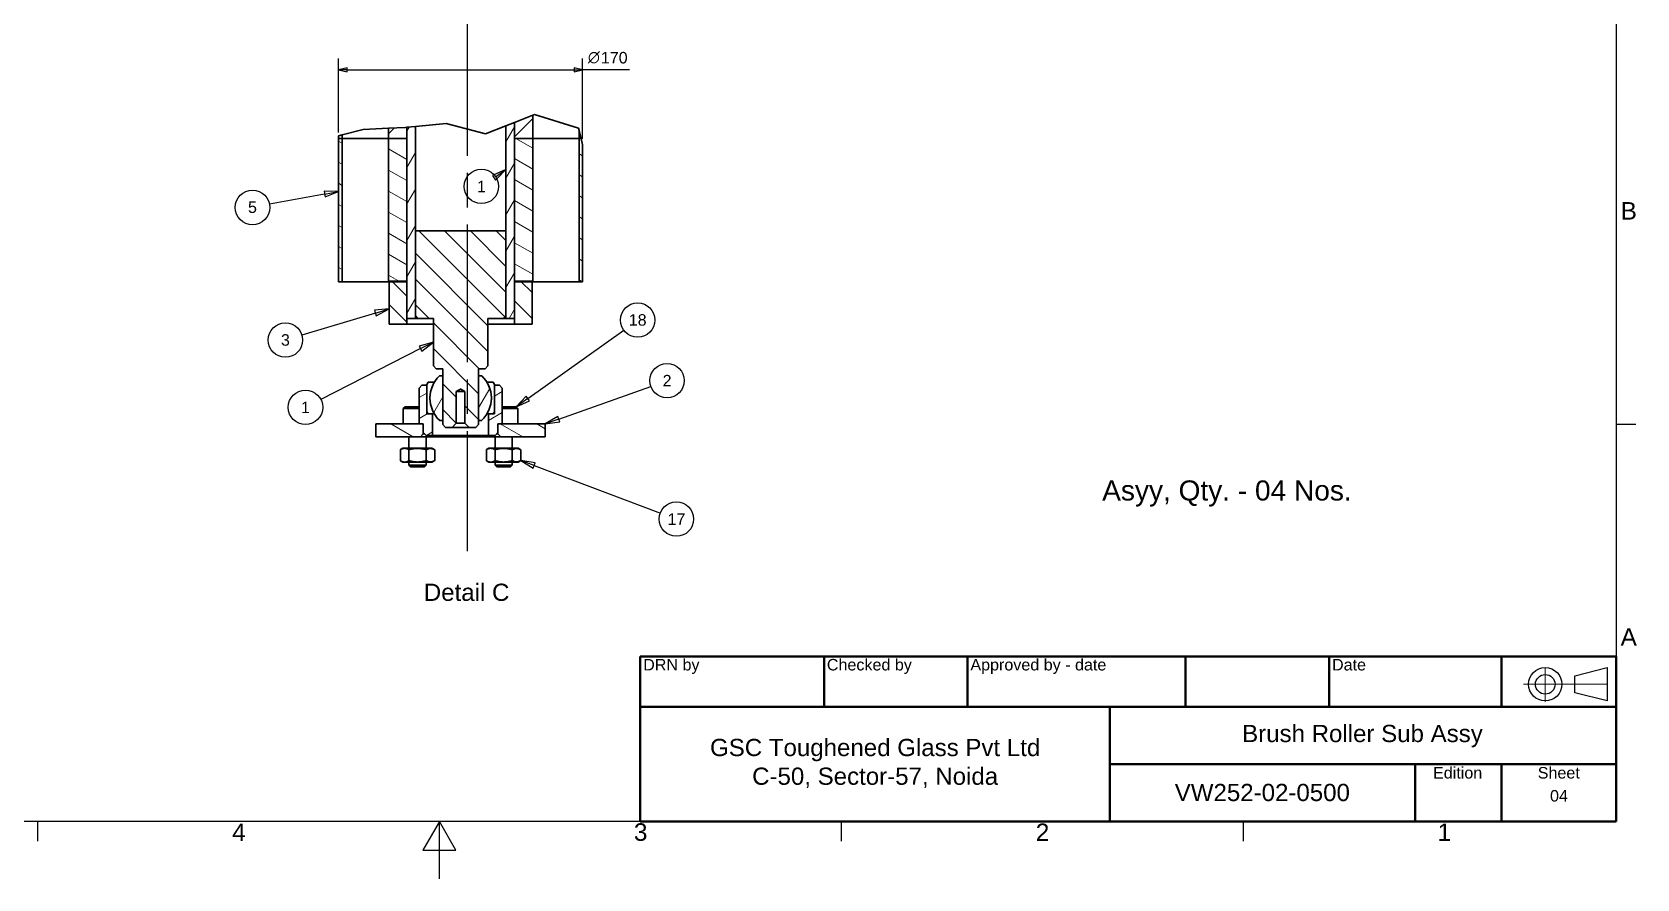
# Paper-space layout 'Brush Roller Sub Assy' of a CAD drawing. Header units: millimetres. Extents: x -9 to 421, y -10 to 297.
# Drawn here: x 134.9 to 414.5, y -10.2 to 137.4 of the extents above; entities that cross this region are included whole.
import ezdxf

# ---------------------------------------------------------------- set-up
doc = ezdxf.new("R2010")
doc.units = ezdxf.units.MM
doc.linetypes.add('ACAD_ISO04W100', pattern=[30, 24, -3, 0, -3])
doc.linetypes.add('ACAD_ISO08W100', pattern=[36, 24, -3, 6, -3])
for name, color, linetype, lineweight in [('2dTransBorder', 7, 'Continuous', 35), ('2dTransTitleBlock', 7, 'Continuous', 35), ('Break Lines', 7, 'Continuous', 50), ('Centerline', 7, 'ACAD_ISO08W100', 25), ('Dimensions', 5, 'Continuous', 25), ('Hatch', 7, 'Continuous', 25), ('Leader Lines', 5, 'Continuous', 25), ('Text', 5, 'Continuous', 25), ('Visible Edges', 7, 'Continuous', 50)]:
    doc.layers.add(name, color=color, linetype=linetype, lineweight=lineweight)
doc.layers.add('Title', color=7, linetype='Continuous')
doc.styles.add('Current-ISO', font='ARIAL.TTF')
doc.styles.get("Standard").update_dxf_attribs({"font": 'ARIAL.TTF'})
doc.styles.add('Text Style12', font='AIGDT___.TTF')
doc.styles.add('Text Style29', font='ARIAL.TTF')
doc.styles.add('Text Style31', font='ARIAL.TTF')
doc.styles.add('Text Style5', font='ARIAL.TTF')
pattern_1 = [(135, (-4.1455, -5.1767), (-2.245064, -2.245064), [])]
pattern_2 = [(225, (0, 0), (2.245064, -2.245064), [])]
pattern_3 = [(225, (-4.1455, -5.1767), (2.245064, -2.245064), [])]
pattern_4 = [(150, (-4.1455, -5.1767), (-1.5875, -2.74963), [])]
pattern_5 = [(240, (-4.1455, -5.1767), (2.74963, -1.5875), [])]
pattern_6 = [(210, (-4.1455, -5.1767), (1.5875, -2.74963), [])]

# ---------------------------------------------------------------- blocks, each defined once
blk = doc.blocks.new('2dCenterLine2')
at = {"layer": 'Centerline', "lineweight": 25}
blk.add_line((214.85, 217.01), (214.85, 52.09), dxfattribs=at)
blk = doc.blocks.new('2dTransSymbol9')
at = {"color": 179}
for points in [[(193.95, 136.31), (192.45, 135.96), (193.95, 135.61), (193.95, 136.31)], [(233.45, 135.61), (234.95, 135.96), (233.45, 136.31), (233.45, 135.61)]]:
    blk.add_solid(points, dxfattribs=at)
at = {"layer": 'Dimensions', "color": 179, "linetype": 'Continuous', "lineweight": 25, "true_color": 0x262659}
for p, q in [((192.45, 125.03), (192.45, 137.96)), ((234.95, 123.93), (234.95, 137.96)), ((193.95, 136.31), (192.45, 135.96)), ((193.95, 135.96), (192.45, 135.96)), ((192.45, 135.96), (193.95, 135.61)), ((193.95, 135.61), (193.95, 136.31)), ((193.95, 135.96), (233.45, 135.96)), ((234.95, 135.96), (233.45, 136.31)), ((233.45, 136.31), (233.45, 135.61)), ((233.45, 135.96), (234.95, 135.96)), ((233.45, 135.61), (234.95, 135.96)), ((243.09, 135.96), (234.95, 135.96))]:
    blk.add_line(p, q, dxfattribs=at)
for points in [[(193.95, 136.31), (192.45, 135.96), (193.95, 135.61), (193.95, 136.31)], [(233.45, 135.61), (234.95, 135.96), (233.45, 136.31), (233.45, 135.61)]]:
    blk.add_lwpolyline(points, dxfattribs=at)
at = {"layer": 'Dimensions', "color": 18, "linetype": 'Continuous', "lineweight": 25, "true_color": 0x020002, "insert": (235.88, 137.06), "char_height": 2, "attachment_point": 7, "style": 'Text Style12'}
blk.add_mtext('n', dxfattribs=at)
at = {"layer": 'Dimensions', "color": 18, "linetype": 'Continuous', "lineweight": 25, "true_color": 0x000000, "insert": (238.13, 137.06), "char_height": 2, "attachment_point": 7, "style": 'Text Style5'}
blk.add_mtext('170', dxfattribs=at)
blk = doc.blocks.new('2dTransSymbol26')
at = {"color": 179}
blk.add_solid([(225.13, 79.13), (223.39, 77.28), (225.71, 78.32), (225.13, 79.13)], dxfattribs=at)
at = {"layer": 'Leader Lines', "color": 179, "linetype": 'Continuous', "lineweight": 25, "true_color": 0x262659}
for p, q in [((225.42, 78.73), (242.11, 90.64)), ((225.13, 79.13), (223.39, 77.28)), ((225.42, 78.73), (223.39, 77.28)), ((223.39, 77.28), (225.71, 78.32)), ((225.71, 78.32), (225.13, 79.13))]:
    blk.add_line(p, q, dxfattribs=at)
blk.add_lwpolyline([(225.13, 79.13), (223.39, 77.28), (225.71, 78.32), (225.13, 79.13)], dxfattribs=at)
blk.add_circle((244.54, 92.37), 3, dxfattribs=at)
at = {"layer": 'Leader Lines', "color": 98, "linetype": 'Continuous', "lineweight": 25, "true_color": 0x030503, "insert": (242.99, 91.37), "char_height": 2, "attachment_point": 7, "style": 'Text Style29'}
blk.add_mtext('18', dxfattribs=at)
blk = doc.blocks.new('2dTransSymbol27')
at = {"color": 179}
blk.add_solid([(230.63, 75.58), (228.45, 74.28), (230.97, 74.64), (230.63, 75.58)], dxfattribs=at)
at = {"layer": 'Leader Lines', "color": 179, "linetype": 'Continuous', "lineweight": 25, "true_color": 0x262659}
for p, q in [((230.8, 75.11), (246.84, 80.82)), ((230.63, 75.58), (228.45, 74.28)), ((230.97, 74.64), (230.63, 75.58)), ((230.8, 75.11), (228.45, 74.28)), ((228.45, 74.28), (230.97, 74.64))]:
    blk.add_line(p, q, dxfattribs=at)
blk.add_lwpolyline([(230.63, 75.58), (228.45, 74.28), (230.97, 74.64), (230.63, 75.58)], dxfattribs=at)
blk.add_circle((249.66, 81.82), 3, dxfattribs=at)
at = {"layer": 'Leader Lines', "linetype": 'Continuous', "lineweight": 25, "insert": (248.89, 80.82), "char_height": 2, "attachment_point": 7, "style": 'Text Style29'}
blk.add_mtext('2', dxfattribs=at)
blk = doc.blocks.new('2dTransSymbol28')
at = {"color": 179}
blk.add_solid([(226.71, 67.5), (224.2, 67.91), (226.36, 66.56), (226.71, 67.5)], dxfattribs=at)
at = {"layer": 'Leader Lines', "color": 179, "linetype": 'Continuous', "lineweight": 25, "true_color": 0x262659}
for p, q in [((226.53, 67.03), (224.2, 67.91)), ((226.71, 67.5), (224.2, 67.91)), ((224.2, 67.91), (226.36, 66.56)), ((226.36, 66.56), (226.71, 67.5)), ((226.53, 67.03), (248.49, 58.75))]:
    blk.add_line(p, q, dxfattribs=at)
blk.add_lwpolyline([(226.71, 67.5), (224.2, 67.91), (226.36, 66.56), (226.71, 67.5)], dxfattribs=at)
blk.add_circle((251.29, 57.7), 3, dxfattribs=at)
at = {"layer": 'Leader Lines', "linetype": 'Continuous', "lineweight": 25, "insert": (249.74, 56.69), "char_height": 2, "attachment_point": 7, "style": 'Text Style29'}
blk.add_mtext('17', dxfattribs=at)
blk = doc.blocks.new('2dTransSymbol29')
at = {"color": 179}
blk.add_solid([(199.01, 93.12), (201.26, 94.32), (198.72, 94.08), (199.01, 93.12)], dxfattribs=at)
at = {"layer": 'Leader Lines', "color": 179, "linetype": 'Continuous', "lineweight": 25, "true_color": 0x262659}
for p, q in [((198.86, 93.6), (186.04, 89.74)), ((201.26, 94.32), (198.72, 94.08)), ((198.72, 94.08), (199.01, 93.12)), ((198.86, 93.6), (201.26, 94.32)), ((199.01, 93.12), (201.26, 94.32))]:
    blk.add_line(p, q, dxfattribs=at)
blk.add_lwpolyline([(199.01, 93.12), (201.26, 94.32), (198.72, 94.08), (199.01, 93.12)], dxfattribs=at)
blk.add_circle((183.18, 88.88), 3, dxfattribs=at)
at = {"layer": 'Leader Lines', "color": 18, "linetype": 'Continuous', "lineweight": 25, "true_color": 0x000000, "insert": (182.4, 87.88), "char_height": 2, "attachment_point": 7, "style": 'Text Style29'}
blk.add_mtext('3', dxfattribs=at)
blk = doc.blocks.new('2dTransSymbol30')
at = {"color": 179}
blk.add_solid([(190.08, 113.83), (192.45, 114.78), (189.9, 114.82), (190.08, 113.83)], dxfattribs=at)
at = {"layer": 'Leader Lines', "color": 179, "linetype": 'Continuous', "lineweight": 25, "true_color": 0x262659}
for p, q in [((192.45, 114.78), (189.9, 114.82)), ((189.9, 114.82), (190.08, 113.83)), ((189.99, 114.33), (192.45, 114.78)), ((190.08, 113.83), (192.45, 114.78)), ((189.99, 114.33), (180.39, 112.54))]:
    blk.add_line(p, q, dxfattribs=at)
blk.add_lwpolyline([(190.08, 113.83), (192.45, 114.78), (189.9, 114.82), (190.08, 113.83)], dxfattribs=at)
blk.add_circle((177.44, 111.99), 3, dxfattribs=at)
at = {"layer": 'Leader Lines', "linetype": 'Continuous', "lineweight": 25, "insert": (176.66, 111.01), "char_height": 2, "attachment_point": 7, "style": 'Text Style29'}
blk.add_mtext('5', dxfattribs=at)
blk = doc.blocks.new('2dTransSymbol31')
at = {"color": 179}
blk.add_solid([(206.95, 86.94), (208.95, 88.53), (206.49, 87.83), (206.95, 86.94)], dxfattribs=at)
at = {"layer": 'Leader Lines', "color": 179, "linetype": 'Continuous', "lineweight": 25, "true_color": 0x262659}
for p, q in [((206.72, 87.39), (189.33, 78.53)), ((208.95, 88.53), (206.49, 87.83)), ((206.49, 87.83), (206.95, 86.94)), ((206.72, 87.39), (208.95, 88.53)), ((206.95, 86.94), (208.95, 88.53))]:
    blk.add_line(p, q, dxfattribs=at)
blk.add_lwpolyline([(206.95, 86.94), (208.95, 88.53), (206.49, 87.83), (206.95, 86.94)], dxfattribs=at)
blk.add_circle((186.67, 77.17), 3, dxfattribs=at)
at = {"layer": 'Leader Lines', "linetype": 'Continuous', "lineweight": 25, "insert": (185.89, 76.16), "char_height": 2, "attachment_point": 7, "style": 'Text Style29'}
blk.add_mtext('1', dxfattribs=at)
blk = doc.blocks.new('2dTransSymbol32')
at = {"color": 179}
blk.add_solid([(219.8, 116.75), (221.57, 118.59), (219.23, 117.58), (219.8, 116.75)], dxfattribs=at)
at = {"layer": 'Leader Lines', "color": 179, "linetype": 'Continuous', "lineweight": 25, "true_color": 0x262659}
for p, q in [((221.57, 118.59), (219.51, 117.7)), ((219.78, 117.35), (221.57, 118.59)), ((220.01, 116.97), (221.57, 118.59))]:
    blk.add_line(p, q, dxfattribs=at)
blk.add_lwpolyline([(219.8, 116.75), (221.57, 118.59), (219.23, 117.58), (219.8, 116.75)], dxfattribs=at)
blk.add_circle((217.32, 115.66), 3, dxfattribs=at)
at = {"layer": 'Leader Lines', "linetype": 'Continuous', "lineweight": 25, "insert": (216.55, 114.65), "char_height": 2, "attachment_point": 7, "style": 'Text Style29'}
blk.add_mtext('1', dxfattribs=at)
blk = doc.blocks.new('Default Border')
at = {"layer": '2dTransBorder', "color": 179, "linetype": 'Continuous', "lineweight": 25, "true_color": 0x262659}
for points in [[(5, 5), (5, 292), (415, 292), (415, 5), (5, 5)], [(415, 74.25), (418.4, 74.25)], [(140, 5), (140, 1.6)], [(210, -5), (210, 5), (207.11, 0), (212.89, 0), (210, 5)], [(280, 5), (280, 1.6)], [(350, 5), (350, 1.6)]]:
    blk.add_lwpolyline(points, dxfattribs=at)
at = {"layer": '2dTransBorder', "color": 179, "lineweight": 211, "char_height": 3.05, "attachment_point": 7, "style": 'Current-ISO'}
for s, insert in [('B', (415.77, 109.88)), ('A', (415.77, 35.63)), ('4', (173.88, 1.6)), ('3', (243.88, 1.6)), ('2', (313.88, 1.6)), ('1', (383.88, 1.6))]:
    blk.add_mtext(s, dxfattribs=dict(at, insert=insert))
blk = doc.blocks.new('Title')
at = {"layer": '2dTransTitleBlock', "lineweight": 50}
for p, q in [((410, 28.73), (240, 28.73)), ((240, 28.73), (240, 0)), ((272, 20), (272, 28.73)), ((297, 20), (297, 28.73)), ((335, 20), (335, 28.73)), ((360, 20), (360, 28.73)), ((390, 20), (390, 28.73)), ((410, 0), (410, 28.73)), ((240, 20), (410, 20)), ((321.77, 20), (321.77, 0)), ((410, 10), (321.77, 10)), ((375, 0), (375, 10)), ((390, 0), (390, 10)), ((240, 0), (410, 0))]:
    blk.add_line(p, q, dxfattribs=at)
at = {"layer": '2dTransTitleBlock', "linetype": 'ACAD_ISO04W100', "lineweight": 18}
for p, q in [((397.65, 26.82), (397.65, 20.88)), ((402.78, 23.91), (393.84, 23.91)), ((408.43, 23.91), (402.78, 23.91))]:
    blk.add_line(p, q, dxfattribs=at)
at = {"layer": '2dTransTitleBlock', "lineweight": 25}
for p, q in [((402.78, 25.38), (408.43, 26.82)), ((402.78, 23.91), (402.78, 25.38)), ((408.43, 26.82), (408.43, 23.91)), ((402.78, 22.44), (402.78, 23.91)), ((408.43, 21.01), (402.78, 22.44)), ((408.43, 23.91), (408.43, 21.01))]:
    blk.add_line(p, q, dxfattribs=at)
for radius in [2.9, 1.71]:
    blk.add_circle((397.65, 23.91), radius, dxfattribs=at)
at = {"layer": '2dTransBorder'}
blk.add_blockref('Default Border', (-5, -5), dxfattribs=at)
at = {"layer": '2dTransTitleBlock', "color": 179, "lineweight": 5, "style": 'Current-ISO'}
for s, insert, char_height, width, attachment_point, line_spacing_factor in [('DRN by', (240.5, 28.33), 2.007, 26.9559, 1, 0.856083), ('Checked by', (272.5, 28.33), 2.007, 26.0627, 1, 0.856083), ('Approved by - date', (297.5, 28.33), 2.0066, 41.7838, 1, 0.846), ('Date', (360.5, 28.33), 2.007, 14.5, 1, 0.856083), ('Edition', (382.38, 9.5), 2.007, 13.7547, 2, 0.856083), ('Sheet', (400, 9.5), 2.007, 19, 2, 0.856083)]:
    blk.add_mtext(s, dxfattribs=dict(at, insert=insert, char_height=char_height, width=width, attachment_point=attachment_point, line_spacing_factor=line_spacing_factor))
at = {"layer": '2dTransTitleBlock', "char_height": 3, "attachment_point": 5}
for s, insert, width in [('Brush Roller Sub Assy', (365.8, 14.89), 86.5504), ('GSC Toughened Glass Pvt Ltd\\PC-50, Sector-57, Noida', (280.91, 10.12), 79.4935), ('VW252-02-0500', (348.36, 5.04), 51.6812)]:
    blk.add_mtext(s, dxfattribs=dict(at, insert=insert, width=width))

psp = doc.layouts.new('Brush Roller Sub Assy')

# ---------------------------------------------------------------- hatches: boundary and pattern name
at = {"layer": 'Hatch', "linetype": 'Continuous', "lineweight": 9, "true_color": 0x1e1e47}
h = psp.add_hatch(dxfattribs=at)
h.set_pattern_fill('ANSI31', color=179, scale=25.4, angle=180, style=0)
h.set_pattern_definition(pattern_2)
h.paths.add_polyline_path([(193.07, 124.63), (192.45, 124.47), (192.45, 124.03), (193.07, 124.03)])
h = psp.add_hatch(dxfattribs=at)
h.set_pattern_fill('ANSI31', color=179, scale=25.4, angle=180, style=0)
h.set_pattern_definition(pattern_2)
h.paths.add_polyline_path([(234.67, 124.03), (234.32, 125.37), (234.32, 124.03)])
h = psp.add_hatch(dxfattribs=at)
h.set_pattern_fill('ANSI31', color=179, scale=25.4, angle=180, style=0)
h.set_pattern_definition(pattern_3)
h.paths.add_polyline_path([(199.97, 120.77), (196.99, 120.62), (196.99, 118.85), (200.17, 118.85), (200.17, 120.79)])
h = psp.add_hatch(dxfattribs=at)
h.set_pattern_fill('ANSI31', color=179, scale=25.4, angle=195, style=0)
h.set_pattern_definition(pattern_5)
h.paths.add_polyline_path([(201.68, 120.93), (200.18, 120.79), (200.18, 87.47), (201.68, 87.47)])
h = psp.add_hatch(dxfattribs=at)
h.set_pattern_fill('ANSI31', color=179, scale=25.4, angle=195, style=0)
h.set_pattern_definition(pattern_5)
h.paths.add_polyline_path([(218.93, 121.62), (217.43, 121.03), (217.43, 87.47), (218.93, 87.47)])
h = psp.add_hatch(dxfattribs=at)
h.set_pattern_fill('ANSI31', color=179, scale=25.4, angle=180, style=0)
h.set_pattern_definition(pattern_3)
h.paths.add_polyline_path([(222.11, 122.89), (218.92, 121.62), (218.92, 118.85), (222.11, 118.85)])
h = psp.add_hatch(dxfattribs=at)
h.set_pattern_fill('ANSI31', color=179, scale=25.4, angle=105, style=0)
h.set_pattern_definition(pattern_4)
h.paths.add_polyline_path([(188.3, 118.85), (188.3, 93.85), (188.92, 93.85), (188.92, 118.85)])
h = psp.add_hatch(dxfattribs=at)
h.set_pattern_fill('ANSI31', color=179, scale=25.4, angle=105, style=0)
h.set_pattern_definition(pattern_4)
h.paths.add_polyline_path([(196.99, 118.85), (196.99, 93.85), (200.17, 93.85), (200.17, 118.85)])
h = psp.add_hatch(dxfattribs=at)
h.set_pattern_fill('ANSI31', color=179, scale=25.4, angle=105, style=0)
h.set_pattern_definition(pattern_4)
h.paths.add_polyline_path([(222.11, 93.85), (222.11, 118.85), (218.92, 118.85), (218.92, 93.85)])
h = psp.add_hatch(dxfattribs=at)
h.set_pattern_fill('ANSI31', color=179, scale=25.4, angle=105, style=0)
h.set_pattern_definition(pattern_4)
h.paths.add_polyline_path([(230.8, 117.75), (230.52, 118.85), (230.17, 118.85), (230.17, 93.85), (230.8, 93.85)])
h = psp.add_hatch(dxfattribs=at)
h.set_pattern_fill('ANSI31', color=179, scale=25.4, angle=90, style=0)
h.set_pattern_definition(pattern_1)
h.paths.add_polyline_path([(206.43, 68.97), (206.93, 68.47), (208.05, 68.47), (208.8, 69.22), (208.8, 74.72), (209.54, 75.17), (209.55, 75.17), (209.55, 75.17), (209.55, 75.17), (209.55, 75.17), (209.55, 75.17), (209.55, 75.17), (209.55, 75.17), (209.55, 75.17), (209.55, 75.17), (209.55, 75.17), (209.55, 75.17), (209.55, 75.17), (209.55, 75.17), (209.55, 75.17), (209.55, 75.17), (209.55, 75.17), (209.55, 75.17), (209.55, 75.17), (209.55, 75.17), (209.55, 75.17), (209.55, 75.17), (209.56, 75.17), (210.3, 74.72), (210.3, 69.22), (211.05, 68.47), (212.18, 68.47), (212.68, 68.97), (212.68, 78.72), (213.8, 78.72), (214.3, 79.22), (214.3, 87.47), (216.93, 87.47), (217.43, 87.97), (217.43, 102.72), (201.68, 102.72), (201.68, 87.97), (202.18, 87.47), (204.8, 87.47), (204.8, 79.22), (205.3, 78.72), (206.43, 78.72)])
h = psp.add_hatch(dxfattribs=at)
h.set_pattern_fill('ANSI31', color=179, scale=25.4, angle=90, style=0)
h.set_pattern_definition(pattern_1)
h.paths.add_polyline_path([(200.18, 86.47), (200.18, 93.97), (197.11, 93.97), (197.11, 86.47)])
h = psp.add_hatch(dxfattribs=at)
h.set_pattern_fill('ANSI31', color=179, scale=25.4, angle=90, style=0)
h.set_pattern_definition(pattern_1)
h.paths.add_polyline_path([(218.93, 93.97), (218.93, 86.47), (221.99, 86.47), (221.99, 93.97)])
h = psp.add_hatch(dxfattribs=at)
h.set_pattern_fill('ANSI31', color=179, scale=25.4, angle=165, style=0)
h.set_pattern_definition(pattern_6)
h.paths.add_polyline_path([(202.8, 75.85), (202.3, 75.35), (202.3, 69.1), (203.05, 69.1), (203.05, 67.6), (203.55, 67.1), (204.67, 67.1), (204.67, 70.85), (203.67, 70.85), (203.67, 75.85)])
h = psp.add_hatch(dxfattribs=at)
h.set_pattern_fill('ANSI31', color=179, scale=25.4, angle=195, style=0)
h.set_pattern_definition(pattern_5)
h.paths.add_polyline_path([(206.3, 69.72), (206.43, 69.85), (206.43, 77.47), (205.86, 77.47), (205.07, 76.52), (204.52, 75.42), (204.24, 74.22), (204.24, 72.98), (204.52, 71.78), (205.07, 70.67), (205.86, 69.72)])
h = psp.add_hatch(dxfattribs=at)
h.set_pattern_fill('ANSI31', color=179, scale=25.4, angle=195, style=0)
h.set_pattern_definition(pattern_5)
h.paths.add_polyline_path([(212.68, 69.85), (212.8, 69.72), (213.24, 69.72), (214.03, 70.67), (214.58, 71.78), (214.86, 72.98), (214.86, 74.22), (214.58, 75.42), (214.03, 76.52), (213.24, 77.47), (212.68, 77.47)])
h = psp.add_hatch(dxfattribs=at)
h.set_pattern_fill('ANSI31', color=179, scale=25.4, angle=165, style=0)
h.set_pattern_definition(pattern_6)
h.paths.add_polyline_path([(216.8, 75.35), (216.3, 75.85), (215.42, 75.85), (215.42, 70.85), (214.42, 70.85), (214.42, 67.1), (215.55, 67.1), (216.05, 67.6), (216.05, 69.1), (216.8, 69.1)])
h = psp.add_hatch(dxfattribs=at)
h.set_pattern_fill('ANSI31', color=179, scale=25.4, angle=105, style=0)
h.set_pattern_definition(pattern_4)
h.paths.add_polyline_path([(194.8, 66.85), (202.55, 66.85), (203.05, 67.35), (203.05, 69.1), (194.8, 69.1)])
h = psp.add_hatch(dxfattribs=at)
h.set_pattern_fill('ANSI31', color=179, scale=25.4, angle=105, style=0)
h.set_pattern_definition(pattern_4)
h.paths.add_polyline_path([(224.3, 66.85), (224.3, 69.1), (216.05, 69.1), (216.05, 67.35), (216.55, 66.85)])

# ---------------------------------------------------------------- linework, layer by layer
at = {"layer": 'Break Lines', "color": 179, "linetype": 'Continuous', "lineweight": 35, "true_color": 0x262659}
for p, q in [((222.11, 122.89), (222.44, 123.02)), ((222.44, 123.02), (230.07, 120.6)), ((188.92, 119.45), (192.59, 120.39)), ((192.59, 120.39), (196.99, 120.62)), ((196.99, 120.62), (199.97, 120.77)), ((199.97, 120.77), (200.17, 120.79)), ((200.17, 120.79), (200.18, 120.79)), ((200.18, 120.79), (201.68, 120.93)), ((201.68, 120.93), (207.04, 121.46)), ((207.04, 121.46), (213.9, 119.63)), ((213.9, 119.63), (217.43, 121.03)), ((217.43, 121.03), (218.93, 121.62)), ((218.92, 121.62), (222.11, 122.89)), ((230.07, 120.6), (230.17, 120.2)), ((188.3, 119.29), (188.92, 119.45)), ((230.17, 120.2), (230.52, 118.85)), ((230.52, 118.85), (230.8, 117.75))]:
    psp.add_line(p, q, dxfattribs=at).dxf.unprotected_set("ltscale", 0)
at = {"layer": 'Visible Edges', "color": 179, "linetype": 'Continuous', "lineweight": 35, "true_color": 0x262659}
for p, q in [((196.99, 120.62), (196.99, 118.85)), ((200.17, 118.85), (200.17, 120.79)), ((200.18, 120.79), (200.18, 87.47)), ((201.68, 87.47), (201.68, 120.93)), ((217.43, 121.03), (217.43, 87.47)), ((218.92, 121.62), (218.92, 118.85)), ((218.93, 87.47), (218.93, 121.62)), ((222.11, 118.85), (222.11, 122.89)), ((188.3, 119.29), (188.3, 118.85)), ((188.3, 118.85), (188.3, 93.85)), ((188.92, 118.85), (188.3, 118.85)), ((188.3, 118.85), (188.92, 118.85)), ((188.92, 118.85), (188.92, 119.45)), ((188.92, 93.85), (188.92, 118.85)), ((188.92, 118.85), (196.99, 118.85)), ((196.99, 118.85), (188.92, 118.85)), ((200.17, 118.85), (196.99, 118.85)), ((196.99, 118.85), (196.99, 93.85)), ((196.99, 118.85), (200.17, 118.85)), ((200.17, 93.85), (200.17, 118.85)), ((200.17, 118.85), (200.18, 118.85)), ((200.18, 118.85), (200.17, 118.85)), ((218.92, 118.85), (218.92, 93.85)), ((222.11, 118.85), (218.92, 118.85)), ((218.92, 118.85), (222.11, 118.85)), ((222.11, 93.85), (222.11, 118.85)), ((222.11, 118.85), (230.17, 118.85)), ((230.17, 118.85), (222.11, 118.85)), ((230.17, 120.2), (230.17, 118.85)), ((230.17, 118.85), (230.17, 93.85)), ((230.52, 118.85), (230.17, 118.85)), ((230.17, 118.85), (230.52, 118.85)), ((230.8, 93.85), (230.8, 117.75)), ((201.68, 102.72), (201.68, 87.97)), ((217.43, 102.72), (201.68, 102.72)), ((217.43, 87.97), (217.43, 102.72)), ((188.3, 93.85), (188.92, 93.85)), ((196.99, 93.85), (188.92, 93.85)), ((196.99, 93.85), (200.17, 93.85)), ((197.11, 93.97), (197.11, 86.47)), ((200.18, 93.97), (197.11, 93.97)), ((200.18, 86.47), (200.18, 93.97)), ((218.92, 93.85), (222.11, 93.85)), ((221.99, 93.97), (218.93, 93.97)), ((218.93, 93.97), (218.93, 86.47)), ((221.99, 86.47), (221.99, 93.97)), ((230.17, 93.85), (222.11, 93.85)), ((230.17, 93.85), (230.8, 93.85)), ((200.18, 87.47), (201.68, 87.47)), ((201.68, 87.97), (202.18, 87.47)), ((202.18, 87.47), (201.68, 87.47)), ((202.18, 87.47), (204.8, 87.47)), ((204.8, 87.47), (204.8, 79.22)), ((214.3, 87.47), (216.93, 87.47)), ((214.3, 79.22), (214.3, 87.47)), ((216.93, 87.47), (217.43, 87.97)), ((217.43, 87.47), (216.93, 87.47)), ((217.43, 87.47), (218.93, 87.47)), ((197.11, 86.47), (200.18, 86.47)), ((204.8, 86.47), (200.18, 86.47)), ((218.93, 86.47), (214.3, 86.47)), ((218.93, 86.47), (221.99, 86.47)), ((204.8, 79.22), (205.3, 78.72)), ((205.3, 78.72), (206.43, 78.72)), ((206.43, 78.72), (206.43, 68.97)), ((212.68, 78.72), (213.8, 78.72)), ((212.68, 68.97), (212.68, 78.72)), ((213.8, 78.72), (214.3, 79.22)), ((202.8, 75.85), (202.3, 75.35)), ((203.67, 75.85), (202.8, 75.85)), ((203.89, 76.35), (203.67, 75.97)), ((203.67, 75.97), (203.67, 71.22)), ((203.67, 70.85), (203.67, 75.85)), ((204.96, 76.35), (203.89, 76.35)), ((204.96, 76.35), (204.96, 76.35)), ((206.43, 77.47), (205.86, 77.47)), ((206.43, 69.85), (206.43, 77.47)), ((212.68, 77.47), (212.68, 69.85)), ((213.24, 77.47), (212.68, 77.47)), ((214.14, 76.35), (214.14, 76.35)), ((215.21, 76.35), (214.14, 76.35)), ((215.42, 75.97), (215.21, 76.35)), ((215.42, 71.22), (215.42, 75.97)), ((215.42, 75.85), (215.42, 70.85)), ((216.3, 75.85), (215.42, 75.85)), ((216.8, 75.35), (216.3, 75.85)), ((202.3, 75.35), (202.3, 69.1)), ((208.8, 74.72), (210.3, 74.72)), ((208.8, 69.22), (208.8, 74.72)), ((210.3, 74.72), (210.3, 69.22)), ((216.8, 69.1), (216.8, 75.35)), ((199.86, 72.1), (199.56, 71.8)), ((202.3, 71.8), (199.56, 71.8)), ((199.56, 69.1), (199.56, 71.8)), ((199.86, 72.1), (202.3, 72.1)), ((203.67, 71.22), (203.89, 70.85)), ((204.67, 70.85), (203.67, 70.85)), ((203.89, 70.85), (204.96, 70.85)), ((204.67, 67.1), (204.67, 70.85)), ((204.96, 70.85), (204.96, 70.85)), ((214.14, 70.85), (214.14, 70.85)), ((214.14, 70.85), (215.21, 70.85)), ((214.42, 70.85), (214.42, 67.1)), ((215.42, 70.85), (214.42, 70.85)), ((215.21, 70.85), (215.42, 71.22)), ((216.8, 72.1), (218.63, 72.1)), ((218.84, 71.8), (216.8, 71.8)), ((218.63, 72.1), (219.24, 72.1)), ((219.54, 71.8), (218.84, 71.8)), ((219.24, 72.1), (219.54, 71.8)), ((219.54, 69.1), (219.54, 71.8)), ((194.8, 69.1), (194.8, 66.85)), ((203.05, 69.1), (194.8, 69.1)), ((202.3, 69.1), (203.05, 69.1)), ((202.55, 66.85), (203.05, 67.35)), ((203.05, 69.1), (203.05, 67.6)), ((203.05, 67.35), (203.05, 69.1)), ((203.05, 67.6), (203.55, 67.1)), ((203.3, 67.35), (203.05, 67.35)), ((203.55, 67.1), (204.67, 67.1)), ((214.42, 67.1), (204.67, 67.1)), ((205.86, 69.72), (206.3, 69.72)), ((206.3, 69.72), (206.43, 69.85)), ((206.3, 69.72), (206.43, 69.72)), ((206.43, 68.97), (206.93, 68.47)), ((206.93, 68.47), (208.05, 68.47)), ((208.05, 68.47), (208.8, 69.22)), ((211.05, 68.47), (208.05, 68.47)), ((208.8, 69.22), (210.3, 69.22)), ((210.3, 69.22), (211.05, 68.47)), ((211.05, 68.47), (212.18, 68.47)), ((212.18, 68.47), (212.68, 68.97)), ((212.68, 69.85), (212.8, 69.72)), ((212.68, 69.72), (212.8, 69.72)), ((212.8, 69.72), (213.24, 69.72)), ((214.42, 67.1), (215.55, 67.1)), ((215.55, 67.1), (216.05, 67.6)), ((216.05, 67.35), (215.8, 67.35)), ((216.05, 69.1), (216.8, 69.1)), ((216.05, 67.6), (216.05, 69.1)), ((216.05, 69.1), (216.05, 67.35)), ((224.3, 69.1), (216.05, 69.1)), ((216.05, 67.35), (216.55, 66.85)), ((224.3, 66.85), (224.3, 69.1)), ((194.8, 66.85), (202.55, 66.85)), ((199.05, 64.61), (199.05, 62.68)), ((199.46, 64.85), (199.07, 64.62)), ((199.8, 64.85), (199.46, 64.85)), ((204.56, 64.85), (199.8, 64.85)), ((200.55, 66.85), (200.55, 64.85)), ((200.55, 64.61), (200.55, 62.68)), ((202.55, 66.85), (216.55, 66.85)), ((203.55, 66.85), (203.55, 64.85)), ((203.55, 64.59), (203.55, 62.71)), ((204.56, 64.85), (205.04, 64.57)), ((205.05, 64.56), (205.05, 62.73)), ((214.05, 64.61), (214.05, 62.68)), ((214.46, 64.85), (214.07, 64.62)), ((214.8, 64.85), (214.46, 64.85)), ((219.56, 64.85), (214.8, 64.85)), ((215.55, 66.85), (215.55, 64.85)), ((215.55, 64.61), (215.55, 62.68)), ((216.55, 66.85), (224.3, 66.85)), ((218.55, 66.85), (218.55, 64.85)), ((218.55, 64.59), (218.55, 62.71)), ((219.56, 64.85), (220.04, 64.57)), ((220.05, 64.56), (220.05, 62.73)), ((199.46, 62.45), (199.07, 62.67)), ((199.46, 62.45), (199.8, 62.45)), ((199.8, 62.45), (204.56, 62.45)), ((200.55, 62.45), (200.55, 61.9)), ((200.55, 61.9), (203.13, 61.9)), ((200.85, 61.6), (200.55, 61.9)), ((202.91, 61.6), (200.85, 61.6)), ((203.25, 61.6), (202.91, 61.6)), ((203.13, 61.9), (203.55, 61.9)), ((203.25, 61.6), (203.55, 61.9)), ((203.55, 62.45), (203.55, 61.9)), ((204.56, 62.45), (205.04, 62.73)), ((214.46, 62.45), (214.07, 62.67)), ((214.46, 62.45), (214.8, 62.45)), ((214.8, 62.45), (219.56, 62.45)), ((215.55, 62.45), (215.55, 61.9)), ((215.55, 61.9), (218.13, 61.9)), ((215.85, 61.6), (215.55, 61.9)), ((217.91, 61.6), (215.85, 61.6)), ((218.25, 61.6), (217.91, 61.6)), ((218.13, 61.9), (218.55, 61.9)), ((218.25, 61.6), (218.55, 61.9)), ((218.55, 62.45), (218.55, 61.9)), ((219.56, 62.45), (220.04, 62.73))]:
    psp.add_line(p, q, dxfattribs=at).dxf.unprotected_set("ltscale", 0)
for points in [[(208.8, 74.72), (209.54, 75.17), (209.55, 75.17), (209.55, 75.17), (209.55, 75.17), (209.55, 75.17), (209.55, 75.17), (209.55, 75.17), (209.55, 75.17), (209.55, 75.17), (209.55, 75.17), (209.55, 75.17), (209.55, 75.17), (209.55, 75.17), (209.55, 75.17), (209.55, 75.17), (209.55, 75.17), (209.55, 75.17), (209.55, 75.17), (209.55, 75.17), (209.55, 75.17), (209.55, 75.17), (209.55, 75.17), (209.56, 75.17), (210.3, 74.72)], [(199.8, 64.85), (199.77, 64.85), (199.73, 64.85), (199.7, 64.84), (199.67, 64.84), (199.64, 64.84), (199.61, 64.83), (199.58, 64.83), (199.55, 64.82), (199.52, 64.81), (199.49, 64.81), (199.46, 64.8), (199.43, 64.79), (199.4, 64.78), (199.36, 64.77), (199.33, 64.75), (199.3, 64.74), (199.27, 64.73), (199.24, 64.71), (199.21, 64.7), (199.18, 64.68), (199.15, 64.67), (199.11, 64.65), (199.08, 64.63), (199.05, 64.61)], [(200.55, 64.61), (200.51, 64.63), (200.48, 64.65), (200.45, 64.67), (200.42, 64.68), (200.39, 64.7), (200.35, 64.71), (200.32, 64.73), (200.29, 64.74), (200.26, 64.75), (200.23, 64.77), (200.2, 64.78), (200.17, 64.79), (200.14, 64.8), (200.11, 64.81), (200.08, 64.81), (200.05, 64.82), (200.02, 64.83), (199.99, 64.83), (199.95, 64.84), (199.92, 64.84), (199.89, 64.84), (199.86, 64.85), (199.83, 64.85), (199.8, 64.85)], [(203.55, 64.59), (203.4, 64.63), (203.26, 64.67), (203.13, 64.7), (203, 64.73), (202.87, 64.75), (202.75, 64.77), (202.63, 64.79), (202.51, 64.81), (202.39, 64.82), (202.27, 64.83), (202.15, 64.83), (202.04, 64.83), (201.92, 64.83), (201.81, 64.83), (201.69, 64.82), (201.57, 64.81), (201.45, 64.8), (201.33, 64.78), (201.21, 64.77), (201.08, 64.74), (200.95, 64.72), (200.82, 64.69), (200.69, 64.65), (200.55, 64.61)], [(205.05, 64.56), (204.98, 64.6), (204.91, 64.64), (204.84, 64.67), (204.78, 64.7), (204.71, 64.73), (204.65, 64.75), (204.59, 64.76), (204.53, 64.78), (204.47, 64.79), (204.41, 64.8), (204.35, 64.8), (204.29, 64.81), (204.24, 64.81), (204.18, 64.8), (204.12, 64.8), (204.06, 64.79), (204, 64.77), (203.94, 64.76), (203.88, 64.74), (203.81, 64.72), (203.75, 64.69), (203.68, 64.66), (203.62, 64.63), (203.55, 64.59)], [(214.8, 64.85), (214.77, 64.85), (214.73, 64.85), (214.7, 64.84), (214.67, 64.84), (214.64, 64.84), (214.61, 64.83), (214.58, 64.83), (214.55, 64.82), (214.52, 64.81), (214.49, 64.81), (214.46, 64.8), (214.43, 64.79), (214.4, 64.78), (214.36, 64.77), (214.33, 64.75), (214.3, 64.74), (214.27, 64.73), (214.24, 64.71), (214.21, 64.7), (214.18, 64.68), (214.15, 64.67), (214.11, 64.65), (214.08, 64.63), (214.05, 64.61)], [(215.55, 64.61), (215.51, 64.63), (215.48, 64.65), (215.45, 64.67), (215.42, 64.68), (215.39, 64.7), (215.35, 64.71), (215.32, 64.73), (215.29, 64.74), (215.26, 64.75), (215.23, 64.77), (215.2, 64.78), (215.17, 64.79), (215.14, 64.8), (215.11, 64.81), (215.08, 64.81), (215.05, 64.82), (215.02, 64.83), (214.99, 64.83), (214.95, 64.84), (214.92, 64.84), (214.89, 64.84), (214.86, 64.85), (214.83, 64.85), (214.8, 64.85)], [(218.55, 64.59), (218.4, 64.63), (218.26, 64.67), (218.13, 64.7), (218, 64.73), (217.87, 64.75), (217.75, 64.77), (217.63, 64.79), (217.51, 64.81), (217.39, 64.82), (217.27, 64.83), (217.15, 64.83), (217.04, 64.83), (216.92, 64.83), (216.81, 64.83), (216.69, 64.82), (216.57, 64.81), (216.45, 64.8), (216.33, 64.78), (216.21, 64.77), (216.08, 64.74), (215.95, 64.72), (215.82, 64.69), (215.69, 64.65), (215.55, 64.61)], [(220.05, 64.56), (219.98, 64.6), (219.91, 64.64), (219.84, 64.67), (219.78, 64.7), (219.71, 64.73), (219.65, 64.75), (219.59, 64.76), (219.53, 64.78), (219.47, 64.79), (219.41, 64.8), (219.35, 64.8), (219.29, 64.81), (219.24, 64.81), (219.18, 64.8), (219.12, 64.8), (219.06, 64.79), (219, 64.77), (218.94, 64.76), (218.88, 64.74), (218.81, 64.72), (218.75, 64.69), (218.68, 64.66), (218.62, 64.63), (218.55, 64.59)], [(199.05, 62.68), (199.08, 62.67), (199.11, 62.65), (199.15, 62.63), (199.18, 62.61), (199.21, 62.6), (199.24, 62.58), (199.27, 62.57), (199.3, 62.56), (199.33, 62.54), (199.36, 62.53), (199.4, 62.52), (199.43, 62.51), (199.46, 62.5), (199.49, 62.49), (199.52, 62.48), (199.55, 62.48), (199.58, 62.47), (199.61, 62.46), (199.64, 62.46), (199.67, 62.46), (199.7, 62.45), (199.73, 62.45), (199.77, 62.45), (199.8, 62.45)], [(199.8, 62.45), (199.83, 62.45), (199.86, 62.45), (199.89, 62.45), (199.92, 62.46), (199.95, 62.46), (199.99, 62.46), (200.02, 62.47), (200.05, 62.48), (200.08, 62.48), (200.11, 62.49), (200.14, 62.5), (200.17, 62.51), (200.2, 62.52), (200.23, 62.53), (200.26, 62.54), (200.29, 62.56), (200.32, 62.57), (200.35, 62.58), (200.39, 62.6), (200.42, 62.61), (200.45, 62.63), (200.48, 62.65), (200.51, 62.67), (200.55, 62.68)], [(200.55, 62.68), (200.69, 62.65), (200.82, 62.61), (200.95, 62.58), (201.08, 62.55), (201.21, 62.53), (201.33, 62.51), (201.45, 62.5), (201.57, 62.48), (201.69, 62.47), (201.81, 62.47), (201.92, 62.46), (202.04, 62.46), (202.15, 62.46), (202.27, 62.47), (202.39, 62.48), (202.51, 62.49), (202.63, 62.5), (202.75, 62.52), (202.87, 62.54), (203, 62.57), (203.13, 62.6), (203.26, 62.63), (203.4, 62.67), (203.55, 62.71)], [(203.55, 62.71), (203.62, 62.67), (203.68, 62.64), (203.75, 62.61), (203.81, 62.58), (203.88, 62.56), (203.94, 62.54), (204, 62.52), (204.06, 62.51), (204.12, 62.5), (204.18, 62.49), (204.24, 62.49), (204.29, 62.49), (204.35, 62.49), (204.41, 62.5), (204.47, 62.51), (204.53, 62.52), (204.59, 62.53), (204.65, 62.55), (204.71, 62.57), (204.78, 62.6), (204.84, 62.62), (204.91, 62.66), (204.98, 62.69), (205.05, 62.73)], [(214.05, 62.68), (214.08, 62.67), (214.11, 62.65), (214.15, 62.63), (214.18, 62.61), (214.21, 62.6), (214.24, 62.58), (214.27, 62.57), (214.3, 62.56), (214.33, 62.54), (214.36, 62.53), (214.4, 62.52), (214.43, 62.51), (214.46, 62.5), (214.49, 62.49), (214.52, 62.48), (214.55, 62.48), (214.58, 62.47), (214.61, 62.46), (214.64, 62.46), (214.67, 62.46), (214.7, 62.45), (214.73, 62.45), (214.77, 62.45), (214.8, 62.45)], [(214.8, 62.45), (214.83, 62.45), (214.86, 62.45), (214.89, 62.45), (214.92, 62.46), (214.95, 62.46), (214.99, 62.46), (215.02, 62.47), (215.05, 62.48), (215.08, 62.48), (215.11, 62.49), (215.14, 62.5), (215.17, 62.51), (215.2, 62.52), (215.23, 62.53), (215.26, 62.54), (215.29, 62.56), (215.32, 62.57), (215.35, 62.58), (215.39, 62.6), (215.42, 62.61), (215.45, 62.63), (215.48, 62.65), (215.51, 62.67), (215.55, 62.68)], [(215.55, 62.68), (215.69, 62.65), (215.82, 62.61), (215.95, 62.58), (216.08, 62.55), (216.21, 62.53), (216.33, 62.51), (216.45, 62.5), (216.57, 62.48), (216.69, 62.47), (216.81, 62.47), (216.92, 62.46), (217.04, 62.46), (217.15, 62.46), (217.27, 62.47), (217.39, 62.48), (217.51, 62.49), (217.63, 62.5), (217.75, 62.52), (217.87, 62.54), (218, 62.57), (218.13, 62.6), (218.26, 62.63), (218.4, 62.67), (218.55, 62.71)], [(218.55, 62.71), (218.62, 62.67), (218.68, 62.64), (218.75, 62.61), (218.81, 62.58), (218.88, 62.56), (218.94, 62.54), (219, 62.52), (219.06, 62.51), (219.12, 62.5), (219.18, 62.49), (219.24, 62.49), (219.29, 62.49), (219.35, 62.49), (219.41, 62.5), (219.47, 62.51), (219.53, 62.52), (219.59, 62.53), (219.65, 62.55), (219.71, 62.57), (219.78, 62.6), (219.84, 62.62), (219.91, 62.66), (219.98, 62.69), (220.05, 62.73)]]:
    psp.add_lwpolyline(points, dxfattribs=at).dxf.unprotected_set("ltscale", 0)
for start, end in [(133.5797, 226.4203), (149.0681, 210.9319), (313.5797, 46.4203), (329.0681, 30.9319)]:
    psp.add_arc((209.55, 73.6), 5.35, start, end, dxfattribs=at).dxf.unprotected_set("ltscale", 0)

# ---------------------------------------------------------------- block references
at = {"layer": 'Centerline'}
psp.add_blockref('2dCenterLine2', (-4.15, -5.18), dxfattribs=at)
at = {"layer": 'Dimensions'}
psp.add_blockref('2dTransSymbol9', (-4.15, -5.18), dxfattribs=at)
at = {"layer": 'Leader Lines'}
for name in ['2dTransSymbol32', '2dTransSymbol30', '2dTransSymbol26', '2dTransSymbol29', '2dTransSymbol31', '2dTransSymbol27', '2dTransSymbol28']:
    psp.add_blockref(name, (-4.15, -5.18), dxfattribs=at)
at = {"layer": 'Title'}
psp.add_blockref('Title', (0.85, -0.18), dxfattribs=at)

# ---------------------------------------------------------------- texts
at = {"linetype": 'Continuous', "lineweight": 50, "insert": (203.14, 38.22, -848.62), "char_height": 3, "attachment_point": 7, "style": 'Text Style31'}
psp.add_mtext('Detail C ', dxfattribs=at)
at = {"insert": (399.33, 5.3), "char_height": 2, "attachment_point": 1}
psp.add_mtext('04', dxfattribs=at)
at = {"layer": 'Text', "color": 179, "linetype": 'Continuous', "lineweight": 5, "true_color": 0x262659, "insert": (321.31, 59.25), "char_height": 3.5, "width": 61.33, "attachment_point": 1, "line_spacing_factor": 0.860831, "style": 'Current-ISO'}
psp.add_mtext('\\W1.00;\\H3.5000;\\lAsyy, Qty. - 04 Nos.', dxfattribs=at)

doc.saveas('drawing.dxf')
